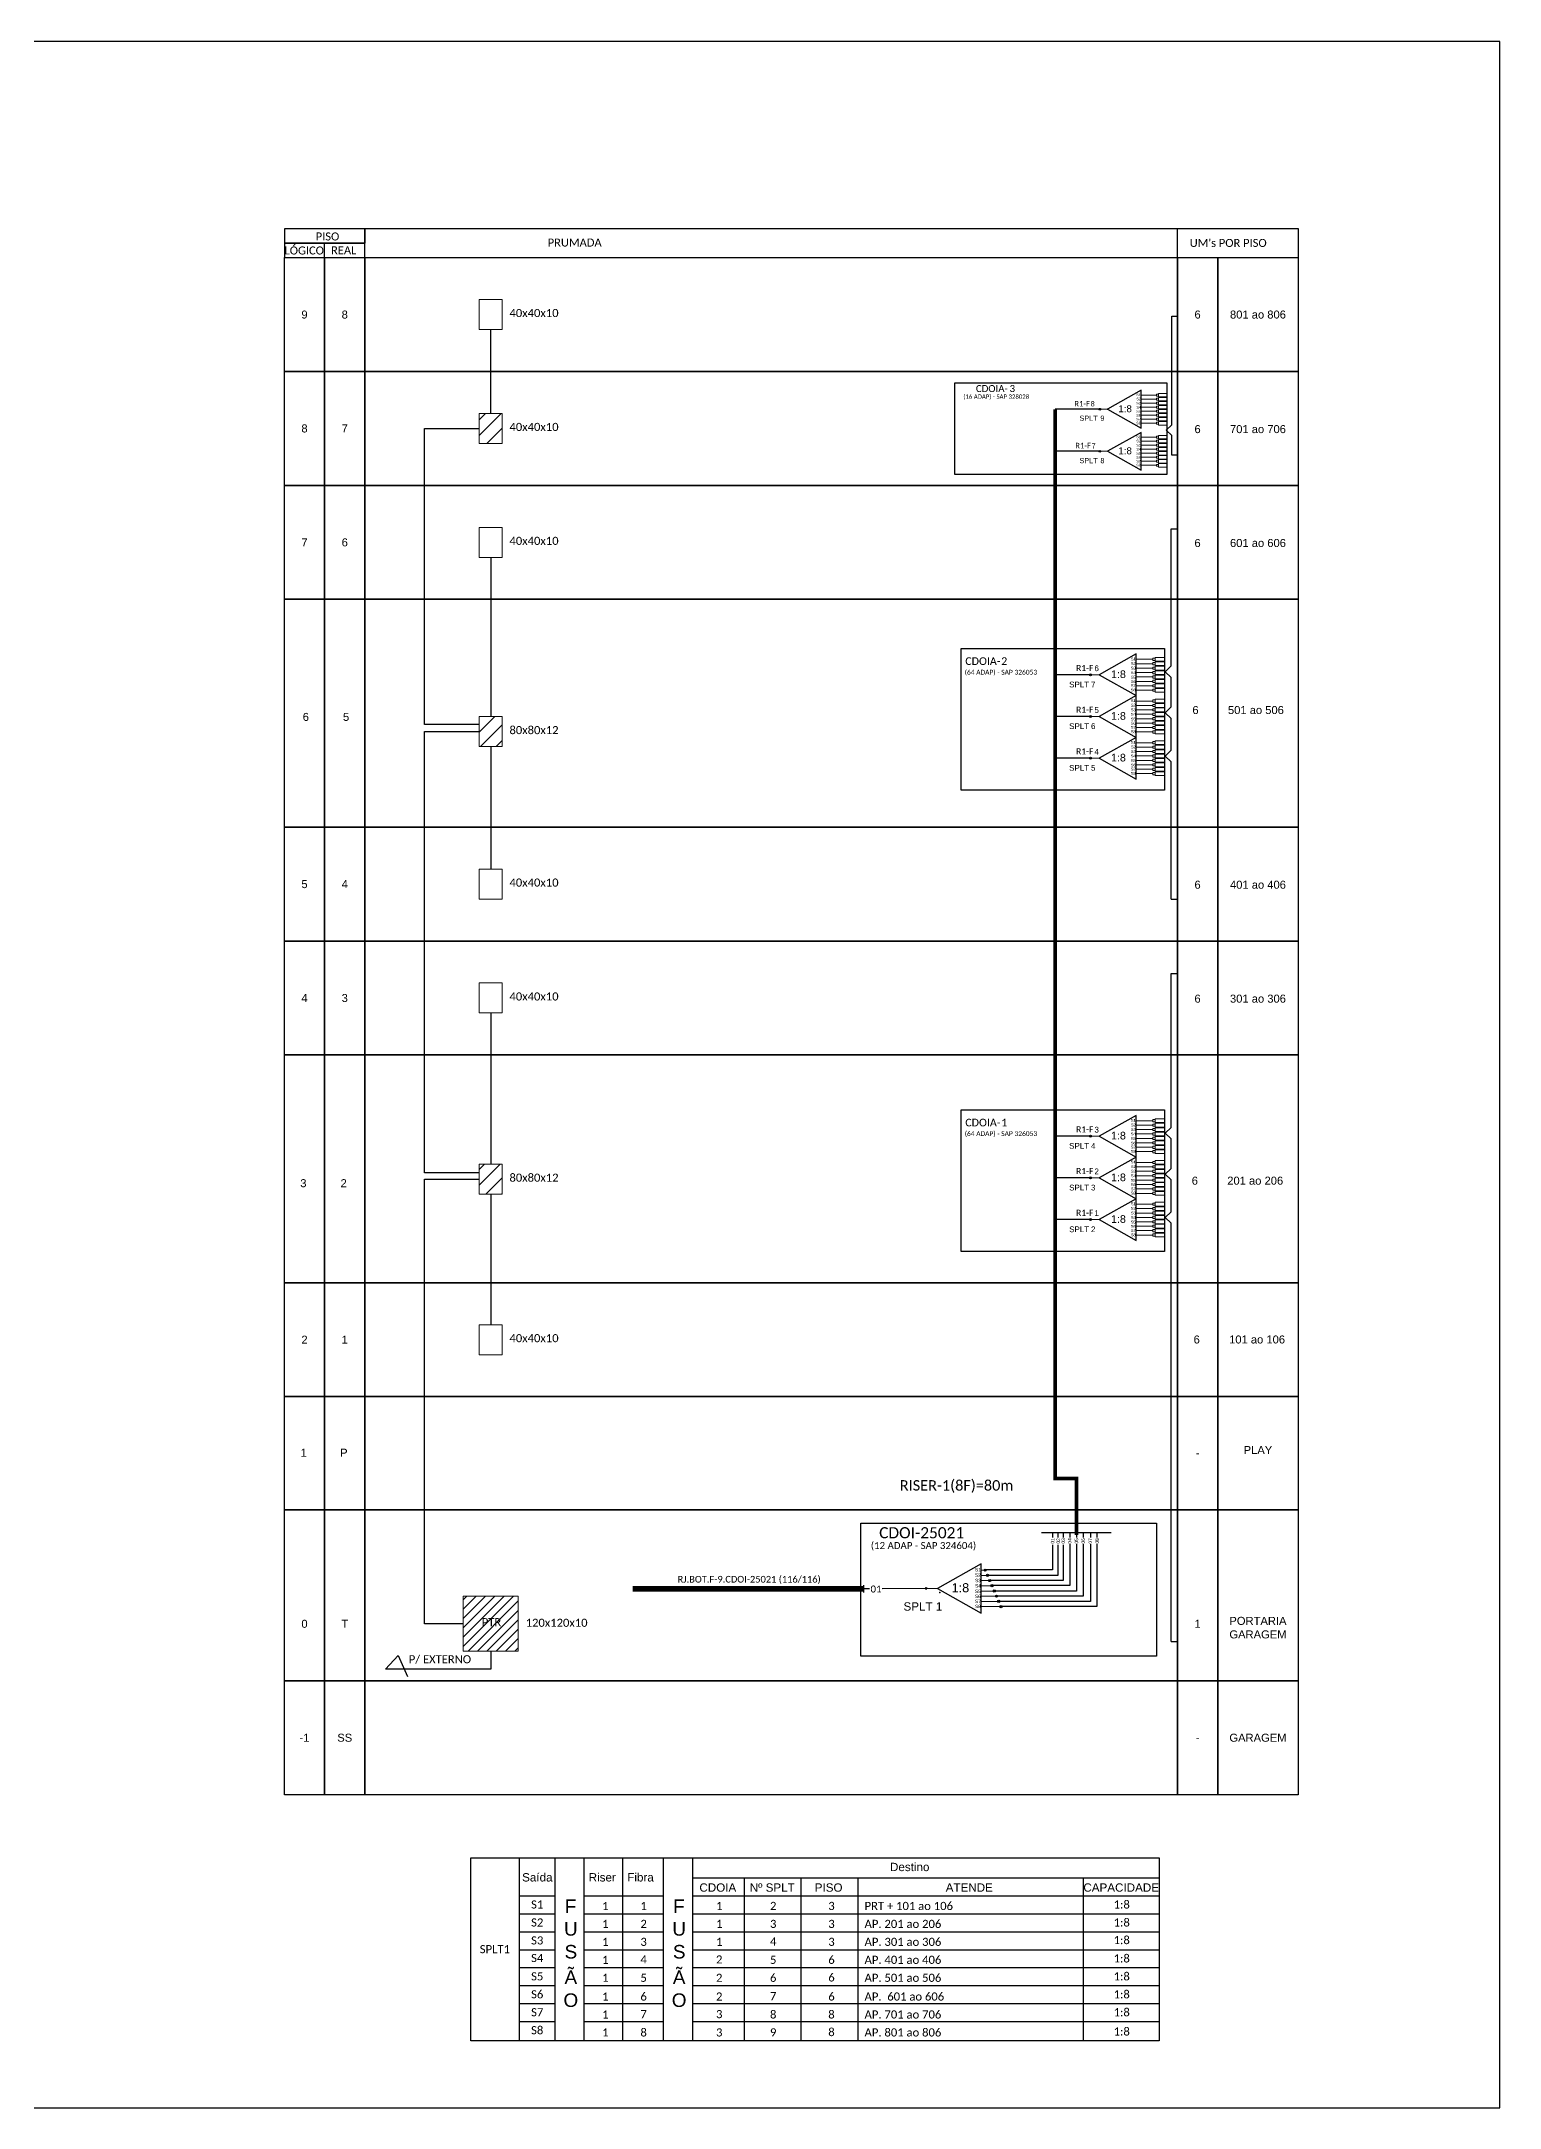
# Model space of a CAD drawing. Extents: x -89 to 749, y 705 to 1299.
# Drawn here: x 330 to 749, y 705 to 1299 of the extents above; entities that cross this region are included whole.
import ezdxf
from ezdxf.enums import TextEntityAlignment as Align

# ---------------------------------------------------------------- set-up
doc = ezdxf.new("R2010")
doc.units = 0
doc.styles.add('ARIAL', font='arial.ttf')
doc.styles.add('WMF-Calibri0', font='calibri.ttf')

# ---------------------------------------------------------------- blocks, each defined once
blk = doc.blocks.new('SPLT_1-8_SC-APC')
at = {"color": 1}
blk.add_lwpolyline([(-7.37, -2.1), (-17.04, -7.55), (-7.37, -13), (-7.37, -2.1)], dxfattribs=at)
at = {"color": 3, "lineweight": 0}
for points in [[(-2.99, -3.51), (-7.37, -3.51)], [(-7.37, -4.66), (-2.99, -4.66)], [(-2.41, -3.02), (-2.41, -4)], [(-2.41, -3.02), (0, -3.02)], [(-2.41, -4), (0, -4)], [(-2.41, -4.17), (-2.41, -5.16)], [(-2.41, -4.17), (0, -4.17)], [(-2.41, -5.16), (0, -5.16)], [(-2.41, -5.32), (-2.41, -6.31)], [(-2.41, -5.32), (0, -5.32)], [(-7.37, -5.82), (-2.99, -5.82)], [(-7.37, -6.97), (-2.99, -6.97)], [(-7.37, -8.12), (-2.99, -8.12)], [(-7.37, -9.28), (-2.99, -9.28)], [(-7.37, -10.43), (-2.99, -10.43)], [(-2.41, -6.31), (0, -6.31)], [(-2.41, -6.48), (-2.41, -7.46)], [(-2.41, -6.48), (0, -6.48)], [(-2.41, -7.46), (0, -7.46)], [(-2.41, -7.63), (-2.41, -8.62)], [(-2.41, -7.63), (0, -7.63)], [(-2.41, -8.62), (0, -8.62)], [(-2.41, -8.78), (-2.41, -9.77)], [(-2.41, -8.78), (0, -8.78)], [(-2.41, -9.77), (0, -9.77)], [(-2.41, -9.94), (-2.41, -10.92)], [(-2.41, -9.94), (0, -9.94)], [(-7.37, -11.58), (-2.99, -11.58)], [(-2.41, -10.92), (0, -10.92)], [(-2.41, -11.09), (-2.41, -12.08)], [(-2.41, -11.09), (0, -11.09)], [(-2.41, -12.08), (0, -12.08)]]:
    blk.add_lwpolyline(points, dxfattribs=at)
for points in [[(-2.99, -3.22), (-2.41, -3.22), (-2.41, -3.8), (-2.99, -3.8)], [(-2.99, -4.38), (-2.41, -4.38), (-2.41, -4.95), (-2.99, -4.95)], [(-2.99, -5.53), (-2.41, -5.53), (-2.41, -6.1), (-2.99, -6.1)], [(-2.99, -6.68), (-2.41, -6.68), (-2.41, -7.26), (-2.99, -7.26)], [(-2.99, -7.84), (-2.41, -7.84), (-2.41, -8.41), (-2.99, -8.41)], [(-2.99, -8.99), (-2.41, -8.99), (-2.41, -9.56), (-2.99, -9.56)], [(-2.99, -10.14), (-2.41, -10.14), (-2.41, -10.72), (-2.99, -10.72)], [(-2.99, -11.3), (-2.41, -11.3), (-2.41, -11.87), (-2.99, -11.87)]]:
    blk.add_lwpolyline(points, close=True, dxfattribs=at)
at = {"color": 1, "lineweight": 0}
blk.add_lwpolyline([(-17.04, -7.55), (-19.26, -7.55)], dxfattribs=at)
at = {"color": 1, "style": 'ARIAL'}
for s, height, p in [('S1', 0.75, (-8.74, -3.78)), ('S2', 0.75, (-8.74, -4.97)), ('1:8', 2, (-13.91, -8.4)), ('S3', 0.75, (-8.74, -6.18)), ('S4', 0.75, (-8.74, -7.36)), ('S5', 0.75, (-8.74, -8.57)), ('S6', 0.75, (-8.74, -9.69)), ('S7', 0.75, (-8.74, -10.78)), ('S8', 0.75, (-8.74, -11.9))]:
    blk.add_text(s, height=height, dxfattribs=at).set_placement(p)
blk = doc.blocks.new('CDOI-12 ADAP SAP 05 ESQ')
at = {"color": 1}
blk.add_lwpolyline([(5016.02, -490.32), (5016.02, -490.32), (5016.02, -490.32), (4962.89, -490.32), (4962.89, -466.43), (4962.89, -466.43)], dxfattribs=at)
blk.add_lwpolyline([(4962.89, -466.43), (5016.02, -466.43), (5016.02, -490.32), (4962.89, -490.32)], close=True, dxfattribs=at)
blk = doc.blocks.new('SPLT_1-8_DIV_DIR')
h = blk.add_hatch(color=3)
h.dxf.hatch_style = 1
edge = h.paths.add_edge_path()
edge.add_arc((12.77, 4.04), 0.242, 0, 360)
h = blk.add_hatch(color=3)
h.dxf.hatch_style = 1
edge = h.paths.add_edge_path()
edge.add_arc((13.27, 2.88), 0.242, 0, 360)
h = blk.add_hatch(color=3)
h.dxf.hatch_style = 1
edge = h.paths.add_edge_path()
edge.add_arc((13.77, 1.73), 0.242, 0, 360)
h = blk.add_hatch(color=3)
h.dxf.hatch_style = 1
edge = h.paths.add_edge_path()
edge.add_arc((14.27, 0.58), 0.242, 0, 360)
h = blk.add_hatch(color=3)
h.dxf.hatch_style = 1
edge = h.paths.add_edge_path()
edge.add_arc((14.77, -0.58), 0.242, 0, 360)
h = blk.add_hatch(color=3)
h.dxf.hatch_style = 1
edge = h.paths.add_edge_path()
edge.add_arc((15.27, -1.73), 0.242, 0, 360)
h = blk.add_hatch(color=3)
h.dxf.hatch_style = 1
edge = h.paths.add_edge_path()
edge.add_arc((15.77, -2.88), 0.242, 0, 360)
h = blk.add_hatch(color=3)
h.dxf.hatch_style = 1
edge = h.paths.add_edge_path()
edge.add_arc((16.27, -4.04), 0.242, 0, 360)
at = {"color": 1}
blk.add_lwpolyline([(11.89, 5.45), (2.22, 0), (11.89, -5.45), (11.89, 5.45)], dxfattribs=at)
at = {"color": 1, "lineweight": 0}
blk.add_lwpolyline([(2.22, 0), (0, 0)], dxfattribs=at)
at = {"color": 7, "lineweight": 0}
for points in [[(12.77, 4.04), (11.89, 4.04)], [(11.89, 2.88), (13.27, 2.88)], [(11.89, 1.73), (13.77, 1.73)], [(11.89, 0.58), (14.27, 0.58)], [(11.89, -0.58), (14.77, -0.58)], [(11.89, -1.73), (15.27, -1.73)], [(11.89, -2.88), (15.77, -2.88)], [(11.89, -4.04), (16.27, -4.04)]]:
    blk.add_lwpolyline(points, dxfattribs=at)
at = {"color": 3}
for centre in [(12.77, 4.04), (13.27, 2.88), (13.77, 1.73), (14.27, 0.58), (14.77, -0.58), (15.27, -1.73), (15.77, -2.88), (16.27, -4.04)]:
    blk.add_circle(centre, 0.242, dxfattribs=at)
at = {"color": 1, "style": 'ARIAL'}
for s, height, p in [('1:8', 2, (5.35, -0.85)), ('S1', 0.75, (10.52, 3.77)), ('S2', 0.75, (10.52, 2.58)), ('S3', 0.75, (10.52, 1.37)), ('S4', 0.75, (10.52, 0.19)), ('S5', 0.75, (10.52, -1.02)), ('S6', 0.75, (10.52, -2.14)), ('S7', 0.75, (10.52, -3.24)), ('S8', 0.75, (10.52, -4.36))]:
    blk.add_text(s, height=height, dxfattribs=at).set_placement(p)

msp = doc.modelspace()

# ---------------------------------------------------------------- hatches: boundary and pattern name
h = msp.add_hatch()
h.set_pattern_fill('ANSI31', color=10, style=0)
h.set_pattern_definition([(45, (-536.7762, 49.3966), (-2.245064, 2.245064), [])])
h.paths.add_polyline_path([(462.5, 1192.05), (455.88, 1192.05), (455.88, 1183.43), (462.5, 1183.43)])
h.paths.add_polyline_path([(462.5, 1104.9), (455.88, 1104.9), (455.88, 1096.28), (462.5, 1096.28)])
h.paths.add_polyline_path([(462.5, 976.24), (455.88, 976.24), (455.88, 967.62), (462.5, 967.62)])
h.paths.add_polyline_path([(464.07, 1186.4), (479.27, 1186.4), (479.27, 1189.94), (464.07, 1189.94)], flags=9)
h.paths.add_polyline_path([(464.13, 1099.25), (479.19, 1099.25), (479.19, 1102.79), (464.13, 1102.79)], flags=9)
h.paths.add_polyline_path([(464.13, 970.59), (479.19, 970.59), (479.19, 974.13), (464.13, 974.13)], flags=9)
h = msp.add_hatch(color=3)
h.dxf.hatch_style = 1
edge = h.paths.add_edge_path()
edge.add_arc((634.27, 1193.26), 0.256, 0, 360)
h = msp.add_hatch(color=3)
h.dxf.hatch_style = 1
edge = h.paths.add_edge_path()
edge.add_arc((634.27, 1181.17), 0.256, 0, 360)
h = msp.add_hatch(color=3)
h.dxf.hatch_style = 1
edge = h.paths.add_edge_path()
edge.add_arc((631.62, 1116.92), 0.282, 0, 360)
h = msp.add_hatch(color=3)
h.dxf.hatch_style = 1
edge = h.paths.add_edge_path()
edge.add_arc((631.62, 1104.94), 0.282, 0, 360)
h = msp.add_hatch(color=3)
h.dxf.hatch_style = 1
edge = h.paths.add_edge_path()
edge.add_arc((631.62, 1092.95), 0.282, 0, 360)
h = msp.add_hatch(color=3)
h.dxf.hatch_style = 1
edge = h.paths.add_edge_path()
edge.add_arc((631.62, 984.29), 0.282, 0, 360)
h = msp.add_hatch(color=3)
h.dxf.hatch_style = 1
edge = h.paths.add_edge_path()
edge.add_arc((631.62, 972.3), 0.282, 0, 360)
h = msp.add_hatch(color=3)
h.dxf.hatch_style = 1
edge = h.paths.add_edge_path()
edge.add_arc((631.62, 960.31), 0.282, 0, 360)
h = msp.add_hatch()
h.set_pattern_fill('ANSI31', color=1, scale=0.6)
h.set_pattern_definition([(45, (-18.8884, 3484.426), (-1.3470384, 1.3470384), [])])
h.paths.add_polyline_path([(467.1, 852.02), (451.29, 852.02), (451.29, 836.21), (467.1, 836.21)])
h.paths.add_polyline_path([(456.03, 842.84), (462.83, 842.84), (462.83, 846.32), (456.03, 846.32)], flags=24)
h = msp.add_hatch(color=3)
h.dxf.hatch_style = 1
edge = h.paths.add_edge_path()
edge.add_arc((584.32, 854.29), 0.41, 0, 360)

# ---------------------------------------------------------------- linework, layer by layer
at = {"color": 7}
for p, q in [((453.47, 776.83), (651.35, 776.83)), ((453.47, 724.25), (453.47, 776.83)), ((467.34, 776.83), (467.34, 724.25)), ((477.59, 776.83), (477.59, 724.25)), ((486.01, 724.25), (486.01, 776.83)), ((497.01, 776.83), (497.01, 724.25)), ((508.73, 776.83), (508.73, 724.25)), ((517.16, 776.83), (517.16, 724.25)), ((651.35, 776.83), (651.35, 724.25)), ((517.16, 771.09), (651.35, 771.09)), ((532, 771.09), (532, 724.25)), ((548.36, 771.09), (548.36, 724.25)), ((564.68, 771.09), (564.68, 724.25)), ((629.51, 771.09), (629.51, 724.25)), ((467.34, 765.93), (477.59, 765.93)), ((467.34, 760.76), (477.59, 760.76)), ((486.01, 765.93), (508.73, 765.93)), ((486.01, 760.76), (508.73, 760.76)), ((517.16, 765.93), (651.35, 765.93)), ((517.16, 760.76), (651.35, 760.76)), ((467.34, 755.6), (477.59, 755.6)), ((486.01, 755.6), (508.73, 755.6)), ((517.16, 755.6), (651.35, 755.6)), ((467.34, 750.44), (477.59, 750.44)), ((486.01, 750.44), (508.73, 750.44)), ((517.16, 750.44), (651.35, 750.44)), ((467.34, 745.28), (477.59, 745.28)), ((486.01, 745.28), (508.73, 745.28)), ((517.16, 745.28), (651.35, 745.28)), ((467.34, 740.11), (477.59, 740.11)), ((486.01, 740.11), (508.73, 740.11)), ((517.16, 740.11), (651.35, 740.11)), ((467.34, 734.95), (477.59, 734.95)), ((486.01, 734.95), (508.73, 734.95)), ((517.16, 734.95), (651.35, 734.95)), ((467.34, 729.79), (477.59, 729.79)), ((486.01, 729.79), (508.73, 729.79)), ((517.16, 729.79), (651.35, 729.79)), ((651.35, 724.25), (453.47, 724.25))]:
    msp.add_line(p, q, dxfattribs=at)
for points in [[(-89.32, 705.02), (749.25, 705.02), (749.25, 1299.02), (-89.32, 1299.02), (-89.32, 705.02)], [(422.99, 1236.85), (691.36, 1236.85), (691.36, 1245.08), (422.99, 1245.08), (422.99, 1245.08), (422.99, 1240.97)], [(656.6, 1236.85), (656.6, 1245.08)], [(411.41, 1236.85), (411.41, 1240.97)]]:
    msp.add_lwpolyline(points)
for points in [[(399.84, 1240.97), (422.99, 1240.97), (422.99, 1245.08), (399.84, 1245.08)], [(399.84, 1236.85), (422.99, 1236.85), (422.99, 1240.97), (399.84, 1240.97)]]:
    msp.add_lwpolyline(points, close=True)
for points in [[(399.84, 1236.85), (411.41, 1236.85), (411.41, 1204.11), (399.84, 1204.11)], [(411.41, 1236.85), (422.99, 1236.85), (422.99, 1204.11), (411.41, 1204.11)], [(422.99, 1236.85), (656.6, 1236.85), (656.6, 1204.11), (422.99, 1204.11)], [(656.6, 1236.85), (668.17, 1236.85), (668.17, 1204.11), (656.6, 1204.11)], [(668.17, 1236.85), (691.32, 1236.85), (691.32, 1204.11), (668.17, 1204.11)], [(399.84, 1204.11), (411.41, 1204.11), (411.41, 1171.37), (399.84, 1171.37)], [(411.41, 1204.11), (422.99, 1204.11), (422.99, 1171.37), (411.41, 1171.37)], [(422.99, 1204.11), (656.6, 1204.11), (656.6, 1171.37), (422.99, 1171.37)], [(656.6, 1204.11), (668.17, 1204.11), (668.17, 1171.37), (656.6, 1171.37)], [(668.17, 1204.11), (691.32, 1204.11), (691.32, 1171.37), (668.17, 1171.37)], [(399.84, 1171.37), (411.41, 1171.37), (411.41, 1138.62), (399.84, 1138.62)], [(411.41, 1171.37), (422.99, 1171.37), (422.99, 1138.62), (411.41, 1138.62)], [(422.99, 1171.37), (656.6, 1171.37), (656.6, 1138.62), (422.99, 1138.62)], [(656.6, 1171.37), (668.17, 1171.37), (668.17, 1138.62), (656.6, 1138.62)], [(668.17, 1171.37), (691.32, 1171.37), (691.32, 1138.62), (668.17, 1138.62)], [(399.84, 1138.62), (411.41, 1138.62), (411.41, 1073.13), (399.84, 1073.13)], [(411.41, 1138.62), (422.99, 1138.62), (422.99, 1073.13), (411.41, 1073.13)], [(422.99, 1138.62), (656.6, 1138.62), (656.6, 1073.13), (422.99, 1073.13)], [(656.6, 1138.62), (668.17, 1138.62), (668.17, 1073.13), (656.6, 1073.13)], [(668.17, 1138.62), (691.32, 1138.62), (691.32, 1073.13), (668.17, 1073.13)], [(399.84, 1073.13), (411.41, 1073.13), (411.41, 1040.39), (399.84, 1040.39)], [(411.41, 1073.13), (422.99, 1073.13), (422.99, 1040.39), (411.41, 1040.39)], [(422.99, 1073.13), (656.6, 1073.13), (656.6, 1040.39), (422.99, 1040.39)], [(656.6, 1073.13), (668.17, 1073.13), (668.17, 1040.39), (656.6, 1040.39)], [(668.17, 1073.13), (691.32, 1073.13), (691.32, 1040.39), (668.17, 1040.39)], [(399.84, 1040.39), (411.41, 1040.39), (411.41, 1007.65), (399.84, 1007.65)], [(411.41, 1040.39), (422.99, 1040.39), (422.99, 1007.65), (411.41, 1007.65)], [(422.99, 1040.39), (656.6, 1040.39), (656.6, 1007.65), (422.99, 1007.65)], [(656.6, 1040.39), (668.17, 1040.39), (668.17, 1007.65), (656.6, 1007.65)], [(668.17, 1040.39), (691.32, 1040.39), (691.32, 1007.65), (668.17, 1007.65)], [(399.84, 1007.65), (411.41, 1007.65), (411.41, 942.16), (399.84, 942.16)], [(411.41, 1007.65), (422.99, 1007.65), (422.99, 942.16), (411.41, 942.16)], [(422.99, 1007.65), (656.6, 1007.65), (656.6, 942.16), (422.99, 942.16)], [(656.6, 1007.65), (668.17, 1007.65), (668.17, 942.16), (656.6, 942.16)], [(668.17, 1007.65), (691.32, 1007.65), (691.32, 942.16), (668.17, 942.16)], [(399.84, 942.16), (411.41, 942.16), (411.41, 909.42), (399.84, 909.42)], [(411.41, 942.16), (422.99, 942.16), (422.99, 909.42), (411.41, 909.42)], [(422.99, 942.16), (656.6, 942.16), (656.6, 909.42), (422.99, 909.42)], [(656.6, 942.16), (668.17, 942.16), (668.17, 909.42), (656.6, 909.42)], [(668.17, 942.16), (691.32, 942.16), (691.32, 909.42), (668.17, 909.42)], [(399.84, 909.42), (411.41, 909.42), (411.41, 876.86), (399.84, 876.86)], [(411.41, 909.42), (422.99, 909.42), (422.99, 876.86), (411.41, 876.86)], [(422.99, 909.42), (656.6, 909.42), (656.6, 876.86), (422.99, 876.86)], [(656.6, 909.42), (668.17, 909.42), (668.17, 876.86), (656.6, 876.86)], [(668.17, 909.42), (691.32, 909.42), (691.32, 876.86), (668.17, 876.86)], [(399.84, 876.86), (411.41, 876.86), (411.41, 827.74), (399.84, 827.74)], [(411.41, 876.86), (422.99, 876.86), (422.99, 827.74), (411.41, 827.74)], [(422.99, 876.86), (656.6, 876.86), (656.6, 827.74), (422.99, 827.74)], [(656.6, 876.86), (668.17, 876.86), (668.17, 827.74), (656.6, 827.74)], [(668.17, 876.86), (691.32, 876.86), (691.32, 827.74), (668.17, 827.74)], [(399.84, 827.74), (411.41, 827.74), (411.41, 795), (399.84, 795)], [(411.41, 827.74), (422.99, 827.74), (422.99, 795), (411.41, 795)], [(422.99, 827.74), (656.6, 827.74), (656.6, 795), (422.99, 795)], [(656.6, 827.74), (668.17, 827.74), (668.17, 795), (656.6, 795)], [(668.17, 827.74), (691.32, 827.74), (691.32, 795), (668.17, 795)]]:
    msp.add_lwpolyline(points, close=True, dxfattribs=at)
at = {"color": 0, "lineweight": 0}
for points in [[(455.88, 1224.79), (462.5, 1224.79), (462.5, 1216.17), (455.88, 1216.17)], [(455.88, 1159.3), (462.5, 1159.3), (462.5, 1150.68), (455.88, 1150.68)], [(455.88, 1061.07), (462.5, 1061.07), (462.5, 1052.45), (455.88, 1052.45)], [(455.88, 1028.33), (462.5, 1028.33), (462.5, 1019.71), (455.88, 1019.71)], [(455.88, 930.1), (462.5, 930.1), (462.5, 921.48), (455.88, 921.48)]]:
    msp.add_lwpolyline(points, close=True, dxfattribs=at)
at = {"color": 3}
for points in [[(656.6, 1180.08), (654.95, 1180.08), (654.95, 1185.74), (653.38, 1187.25), (654.95, 1188.76), (654.95, 1220.04), (656.6, 1220.04)], [(459.19, 1192.05), (459.19, 1216.17)], [(455.88, 1102.64), (440.11, 1102.64), (440.11, 1187.74), (455.88, 1187.74)], [(654.79, 1113.88), (654.79, 1116.15), (653.06, 1117.81), (654.79, 1119.47), (654.79, 1158.93), (656.6, 1158.93)], [(459.19, 1150.68), (459.19, 1104.9)], [(654.79, 1098.13), (654.78, 1104.35), (653.06, 1106.01), (654.78, 1107.67), (654.78, 1113.88), (654.79, 1113.88)], [(455.88, 973.71), (440.11, 973.71), (440.11, 1100.59), (455.88, 1100.59)], [(459.19, 1096.28), (459.19, 1061.07)], [(654.79, 1052.44), (654.79, 1091.89), (653.06, 1093.55), (654.79, 1095.21), (654.79, 1098.13)], [(654.79, 1052.44), (656.6, 1052.44)], [(654.79, 981.24), (654.79, 983.52), (653.06, 985.17), (654.79, 986.83), (654.79, 1031.09), (656.6, 1031.09)], [(459.19, 1019.71), (459.19, 976.24)], [(654.79, 965.49), (654.78, 971.72), (653.06, 973.37), (654.78, 975.03), (654.78, 981.24), (654.79, 981.24)], [(451.29, 844.12), (440.11, 844.12), (440.11, 971.93), (455.88, 971.93)], [(459.19, 967.62), (459.19, 930.1)], [(654.79, 839.03), (654.79, 959.26), (653.06, 960.91), (654.79, 962.57), (654.79, 965.49)], [(568.1, 854.16), (566.32, 854.16)], [(584.73, 854.3), (571.72, 854.17)], [(654.79, 839.03), (656.6, 839.03)], [(459.19, 836.21), (459.19, 831.12), (428.87, 831.12), (432.54, 835), (435.2, 828.95)]]:
    msp.add_lwpolyline(points, dxfattribs=at)
at = {"color": 1}
for points in [[(653.53, 1176.92), (653.53, 1176.92), (653.53, 1174.54), (592.56, 1174.54), (592.56, 1200.81), (600.4, 1200.81)], [(566.32, 855.21), (566.32, 853.11)]]:
    msp.add_lwpolyline(points, dxfattribs=at)
for points in [[(592.56, 1200.81), (653.53, 1200.81), (653.53, 1174.54), (592.56, 1174.54)], [(594.4, 1124.52), (652.84, 1124.52), (652.84, 1083.78), (594.4, 1083.78)], [(594.4, 991.88), (652.84, 991.88), (652.84, 951.14), (594.4, 951.14)]]:
    msp.add_lwpolyline(points, close=True, dxfattribs=at)
at = {"color": 1, "lineweight": 0}
for points in [[(455.88, 1192.05), (462.5, 1192.05), (462.5, 1183.43), (455.88, 1183.43)], [(455.88, 1104.9), (462.5, 1104.9), (462.5, 1096.28), (455.88, 1096.28)], [(455.88, 976.24), (462.5, 976.24), (462.5, 967.62), (455.88, 967.62)], [(451.29, 852.02), (467.1, 852.02), (467.1, 836.21), (451.29, 836.21)]]:
    msp.add_lwpolyline(points, close=True, dxfattribs=at)
at = {"color": 5, "const_width": 1.1}
msp.add_lwpolyline([(627.6, 869.66), (627.6, 885.9), (621.44, 885.9), (621.44, 1193.26)], dxfattribs=at)
at = {"color": 5}
for points in [[(634.27, 1193.26), (621.44, 1193.26)], [(634.27, 1181.17), (621.44, 1181.17)], [(631.62, 1116.92), (621.44, 1116.92)], [(631.62, 1104.94), (621.44, 1104.94)], [(631.62, 1092.95), (621.44, 1092.95)], [(631.62, 984.29), (621.44, 984.29)], [(631.62, 972.3), (621.44, 972.3)], [(631.62, 960.31), (621.44, 960.31)], [(617.49, 870.39), (637.53, 870.39)], [(620.71, 870.39), (620.71, 868.94)], [(622.24, 870.39), (622.24, 868.94)], [(623.77, 870.39), (623.77, 868.94)], [(625.69, 870.39), (625.69, 868.91)], [(627.6, 870.39), (627.6, 868.92)], [(629.52, 870.39), (629.52, 868.91)], [(631.6, 870.39), (631.6, 868.91)], [(633.47, 870.39), (633.47, 868.92)], [(620.71, 866.79), (620.68, 859.6), (601.64, 859.6)], [(622.24, 866.79), (622.24, 858.05), (602.29, 858.05)], [(623.77, 866.79), (623.77, 856.56), (602.94, 856.56)], [(625.69, 866.99), (625.69, 855.09), (603.59, 855.09)], [(627.6, 866.99), (627.6, 853.54), (604.24, 853.54)], [(629.52, 866.99), (629.52, 852.04), (604.89, 852.04)], [(631.6, 866.99), (631.59, 850.56), (605.54, 850.56)], [(633.47, 866.99), (633.47, 849.05), (606.19, 849.05)], [(601.02, 859.6), (601.01, 859.6)]]:
    msp.add_lwpolyline(points, dxfattribs=at)
at = {"color": 1, "const_width": 1.6}
msp.add_lwpolyline([(499.98, 854.17), (566.32, 854.16)], dxfattribs=at)
at = {"color": 3}
for centre, radius in [((634.27, 1193.26), 0.256), ((634.27, 1181.17), 0.256), ((631.62, 1116.92), 0.282), ((631.62, 1104.94), 0.282), ((631.62, 1092.95), 0.282), ((631.62, 984.29), 0.282), ((631.62, 972.3), 0.282), ((631.62, 960.31), 0.282)]:
    msp.add_circle(centre, radius, dxfattribs=at)
for p in [(636.49, 1193.26), (588.29, 853.11)]:
    msp.add_point(p)
at = {"color": 7}
for p in [(399.84, 1171.37), (399.84, 1138.62), (399.84, 1073.13), (399.84, 1040.39), (399.84, 1007.65), (399.84, 942.16), (399.84, 909.42), (399.84, 876.86), (399.84, 827.74)]:
    msp.add_point(p, dxfattribs=at)

# ---------------------------------------------------------------- block references
at = {"color": 3}
for p in [(653.53, 1200.81), (653.53, 1188.72)]:
    msp.add_blockref('SPLT_1-8_SC-APC', p, dxfattribs=at)
at = {"color": 3, "xscale": 1.1, "yscale": 1.1, "zscale": 1.1}
for p in [(652.81, 1125.23), (652.81, 1113.24), (652.81, 1101.25), (652.81, 992.59), (652.81, 980.6), (652.81, 968.61)]:
    msp.add_blockref('SPLT_1-8_SC-APC', p, dxfattribs=at)
for name, p, xscale, yscale, zscale in [('CDOI-12 ADAP SAP 05 ESQ', (-7375.06, 1619.29), 1.6, 1.6, 1.6), ('SPLT_1-8_DIV_DIR', (584.73, 854.3), 1.3, 1.3, 1.3)]:
    msp.add_blockref(name, p, dxfattribs=dict(xscale=xscale, yscale=yscale, zscale=zscale))

# ---------------------------------------------------------------- texts
at = {"style": 'WMF-Calibri0'}
for s, height, p in [('     PISO', 2.3, (404.8, 1241.78)), ('PRUMADA', 2.3, (475.55, 1240.03)), ("UM's POR PISO", 2.3, (660.13, 1239.92)), ('  LÓGICO', 2.3, (398.26, 1237.75)), ('    REAL', 2.3, (410.02, 1237.8)), ('40x40x10', 2.317, (464.56, 1219.76)), ('40x40x10', 2.317, (464.56, 1154.27)), ('40x40x10', 2.317, (464.56, 1056.04)), ('40x40x10', 2.317, (464.56, 1023.3)), ('40x40x10', 2.317, (464.56, 925.07)), ('01', 2, (568.37, 853.12)), ('PTR', 2.317, (456.6, 843.43)), ('120x120x10', 2.317, (469.23, 843.26)), ('P/ EXTERNO', 2.317, (435.61, 832.77))]:
    msp.add_text(s, height=height, dxfattribs=at).set_placement(p)
at = {"color": 7, "style": 'ARIAL'}
for s, height, p in [('9', 2.3, (405.63, 1220.48)), ('8', 2.3, (417.2, 1220.48)), ('6', 2.3, (662.39, 1220.48)), ('801 ao 806', 2.3, (679.75, 1220.48)), ('8', 2.3, (405.63, 1187.74)), ('7', 2.3, (417.2, 1187.74)), ('6', 2.3, (662.39, 1187.55)), ('701 ao 706', 2.3, (679.75, 1187.55)), ('7', 2.3, (405.63, 1154.99)), ('6', 2.3, (417.2, 1154.99)), ('6', 2.3, (662.39, 1154.81)), ('601 ao 606', 2.3, (679.75, 1154.81)), ('6', 2.3, (406.02, 1104.82)), ('5', 2.3, (417.59, 1104.82)), ('6', 2.3, (661.8, 1106.79)), ('501 ao 506', 2.3, (679.16, 1106.79)), ('5', 2.3, (405.63, 1056.76)), ('4', 2.3, (417.2, 1056.76)), ('6', 2.3, (662.39, 1056.58)), ('401 ao 406', 2.3, (679.75, 1056.58)), ('4', 2.3, (405.63, 1024.02)), ('3', 2.3, (417.2, 1024.02)), ('6', 2.3, (662.39, 1023.83)), ('301 ao 306', 2.3, (679.75, 1023.83)), ('3', 2.3, (405.31, 970.78)), ('2', 2.3, (416.89, 970.78)), ('6', 2.3, (661.6, 971.5)), ('201 ao 206', 2.3, (678.96, 971.5)), ('2', 2.3, (405.63, 925.79)), ('1', 2.3, (417.2, 925.79)), ('6', 2.3, (662.14, 925.85)), ('101 ao 106', 2.3, (679.5, 925.85)), ('1', 2.3, (405.38, 893.3)), ('P', 2.3, (416.95, 893.3)), ('-', 2.3, (662.39, 893.23)), ('PLAY', 2.3, (679.75, 894.07)), ('0', 2.3, (405.63, 844.12)), ('T', 2.3, (417.2, 844.12)), ('1', 2.3, (662.39, 844.12)), ('PORTARIA', 2.3, (679.75, 844.96)), ('GARAGEM', 2.3, (679.75, 841.07)), ('-1', 2.3, (405.63, 811.37)), ('SS', 2.3, (417.2, 811.37)), ('-', 2.3, (662.39, 811.37)), ('GARAGEM', 2.3, (679.75, 811.37)), ('Saída', 2.394, (472.57, 771.24)), ('Riser', 2.394, (491.24, 771.24)), ('Fibra', 2.394, (502.24, 771.24)), ('Destino', 2.394, (579.63, 774.22)), ('CDOIA', 2.394, (524.46, 768.3)), ('Nº SPLT', 2.394, (540.11, 768.3)), ('PISO', 2.394, (556.32, 768.3)), ('ATENDE', 2.394, (596.76, 768.3)), ('CAPACIDADE', 2.394, (640.43, 768.3))]:
    msp.add_text(s, height=height, dxfattribs=at).set_placement(p, align=Align.MIDDLE_CENTER)
at = {"color": 1, "style": 'WMF-Calibri0'}
for s, height, p in [('CDOIA-', 2, (598.66, 1198.2)), ('3', 2, (608.34, 1198.2)), ('40x40x10', 2.317, (464.56, 1187.02)), ('CDOIA-', 2.2, (595.61, 1119.75)), ('80x80x12', 2.317, (464.56, 1099.87)), ('CDOIA-', 2.2, (595.61, 987.11)), ('80x80x12', 2.317, (464.56, 971.21)), ('CDOI-25021', 3.2, (570.85, 868.69)), ('RJ.BOT.F-9.CDOI-25021 (116/116)', 1.92, (512.9, 855.97))]:
    msp.add_text(s, height=height, dxfattribs=at).set_placement(p)
for s, height, p in [('(16 ADAP) - SAP 328028', 1.25, (604.51, 1196.27)), ('(64 ADAP) - SAP 326053', 1.375, (605.86, 1116.98)), ('(64 ADAP) - SAP 326053', 1.375, (605.86, 984.34)), ('(12 ADAP - SAP 324604)', 2, (583.59, 865.61))]:
    msp.add_text(s, height=height, dxfattribs=at).set_placement(p, align=Align.CENTER)
at = {"color": 5, "style": 'WMF-Calibri0'}
for s, height, p in [('R1-F', 1.6, (626.95, 1194.05)), ('R1-F', 1.6, (627.22, 1182.01)), ('R1-F', 1.76, (627.47, 1118)), ('R1-F', 1.76, (627.47, 1106.02)), ('R1-F', 1.76, (627.47, 1094.03)), ('R1-F', 1.76, (627.47, 985.37)), ('R1-F', 1.76, (627.47, 973.38)), ('R1-F', 1.76, (627.47, 961.39)), ('RISER-1(8F)=80m', 3, (576.78, 882.41))]:
    msp.add_text(s, height=height, dxfattribs=at).set_placement(p)
at = {"color": 5, "style": 'ARIAL'}
for s, height, p in [('8', 1.5, (632.23, 1194.08)), ('7', 1.5, (632.5, 1181.97)), ('6', 1.65, (633.38, 1117.97)), ('5', 1.65, (633.38, 1105.98)), ('4', 1.65, (633.38, 1093.99)), ('3', 1.65, (633.38, 985.33)), ('2', 1.65, (633.38, 973.34)), ('1', 1.65, (633.38, 961.36))]:
    msp.add_text(s, height=height, dxfattribs=at).set_placement(p, align=Align.CENTER)
at = {"color": 7, "style": 'ARIAL'}
for s, height, p in [('SPLT', 1.5, (631.05, 1189.93)), ('9', 1.5, (635.04, 1189.93)), ('SPLT', 1.5, (631.05, 1177.75)), ('8', 1.5, (635.04, 1177.75)), ('SPLT', 1.65, (628.35, 1113.31)), ('7', 1.65, (632.39, 1113.31)), ('SPLT', 1.65, (628.35, 1101.33)), ('6', 1.65, (632.39, 1101.33)), ('SPLT', 1.65, (628.35, 1089.34)), ('5', 1.65, (632.39, 1089.34)), ('SPLT', 1.65, (628.35, 980.68)), ('4', 1.65, (632.39, 980.68)), ('SPLT', 1.65, (628.35, 968.69)), ('3', 1.65, (632.39, 968.69)), ('SPLT', 1.65, (628.35, 956.7)), ('2', 1.65, (632.39, 956.7))]:
    msp.add_text(s, height=height, dxfattribs=at).set_placement(p, align=Align.CENTER)
at = {"color": 7}
for s, height, style, p in [('2', 2.2, 'WMF-Calibri0', (605.93, 1119.75)), ('1', 2.2, 'WMF-Calibri0', (605.93, 987.11)), ('SPLT 1', 2.4, 'ARIAL', (577.84, 847.9)), ('1', 2.33, 'WMF-Calibri0', (491.21, 761.85)), ('1', 2.33, 'WMF-Calibri0', (502.21, 761.85)), ('1', 2.33, 'WMF-Calibri0', (523.94, 761.85)), ('2', 2.33, 'WMF-Calibri0', (539.46, 761.85)), ('3', 2.33, 'WMF-Calibri0', (556.22, 761.85)), ('PRT + 101 ao 106', 2.3321, 'WMF-Calibri0', (566.64, 761.85)), ('1', 2.33, 'WMF-Calibri0', (491.21, 756.69)), ('2', 2.33, 'WMF-Calibri0', (502.21, 756.69)), ('1', 2.33, 'WMF-Calibri0', (523.94, 756.69)), ('3', 2.33, 'WMF-Calibri0', (539.46, 756.69)), ('3', 2.33, 'WMF-Calibri0', (556.22, 756.69)), ('AP. 201 ao 206', 2.3321, 'WMF-Calibri0', (566.64, 756.69)), ('1', 2.33, 'WMF-Calibri0', (491.21, 751.53)), ('1', 2.33, 'WMF-Calibri0', (491.21, 746.36)), ('4', 2.33, 'WMF-Calibri0', (502.21, 746.47)), ('3', 2.33, 'WMF-Calibri0', (502.21, 751.53)), ('2', 2.33, 'WMF-Calibri0', (523.94, 746.47)), ('1', 2.33, 'WMF-Calibri0', (523.94, 751.53)), ('4', 2.33, 'WMF-Calibri0', (539.46, 751.63)), ('5', 2.33, 'WMF-Calibri0', (539.46, 746.36)), ('6', 2.33, 'WMF-Calibri0', (556.22, 746.36)), ('3', 2.33, 'WMF-Calibri0', (556.22, 751.53)), ('AP. 301 ao 306 ', 2.3321, 'WMF-Calibri0', (566.64, 751.53)), ('AP. 401 ao 406', 2.3321, 'WMF-Calibri0', (566.64, 746.36)), ('1', 2.33, 'WMF-Calibri0', (491.21, 741.2)), ('5', 2.33, 'WMF-Calibri0', (502.21, 741.2)), ('2', 2.33, 'WMF-Calibri0', (523.94, 741.2)), ('6', 2.33, 'WMF-Calibri0', (539.46, 741.2)), ('6', 2.33, 'WMF-Calibri0', (556.22, 741.3)), ('AP. 501 ao 506', 2.3321, 'WMF-Calibri0', (566.64, 741.2)), ('1', 2.33, 'WMF-Calibri0', (491.21, 735.81)), ('6', 2.33, 'WMF-Calibri0', (502.21, 735.81)), ('2', 2.33, 'WMF-Calibri0', (523.94, 735.81)), ('7', 2.33, 'WMF-Calibri0', (539.46, 735.92)), ('6', 2.33, 'WMF-Calibri0', (556.22, 735.81)), ('AP.  601 ao 606', 2.3321, 'WMF-Calibri0', (566.64, 735.81)), ('1', 2.33, 'WMF-Calibri0', (491.21, 730.65)), ('7', 2.33, 'WMF-Calibri0', (502.21, 730.75)), ('3', 2.33, 'WMF-Calibri0', (523.94, 730.75)), ('8', 2.33, 'WMF-Calibri0', (539.46, 730.65)), ('8', 2.33, 'WMF-Calibri0', (556.22, 730.65)), ('AP. 701 ao 706', 2.3321, 'WMF-Calibri0', (566.64, 730.65)), ('1', 2.33, 'WMF-Calibri0', (491.21, 725.49)), ('8', 2.33, 'WMF-Calibri0', (502.21, 725.49)), ('3', 2.33, 'WMF-Calibri0', (523.94, 725.49)), ('9', 2.33, 'WMF-Calibri0', (539.46, 725.49)), ('8', 2.33, 'WMF-Calibri0', (556.22, 725.59)), ('AP. 801 ao 806', 2.3321, 'WMF-Calibri0', (566.64, 725.49))]:
    msp.add_text(s, height=height, dxfattribs=dict(at, style=style)).set_placement(p)
at = {"style": 'ARIAL'}
for s, p in [('01', (620.7, 867.95)), ('02', (622.32, 867.95)), ('03', (623.78, 867.95)), ('04', (625.62, 867.95)), ('05', (627.57, 867.95)), ('06', (629.49, 867.95)), ('07', (631.56, 867.95)), ('08', (633.51, 867.95))]:
    msp.add_text(s, height=0.992, rotation=90, dxfattribs=at).set_placement(p, align=Align.MIDDLE_CENTER)
at = {"color": 7, "linetype": 'Continuous', "style": 'ARIAL'}
for s, p in [('F', (480.44, 760.98)), ('F', (511.58, 760.98)), ('U', (480.24, 754.47)), ('U', (511.38, 754.47)), ('S', (480.4, 747.9)), ('S', (511.55, 747.9)), ('Ã', (480.38, 740.56)), ('Ã', (511.52, 740.56)), ('O', (480.08, 733.98)), ('O', (511.22, 733.98))]:
    msp.add_text(s, height=3.9, dxfattribs=at).set_placement(p)
at = {"color": 7, "lineweight": 0, "style": 'WMF-Calibri0', "flags": 8}
for tag, p, s in [('S1', (470.78, 762.26), 'S1'), ('1:8', (638.25, 762.26), '1:8'), ('S2', (470.78, 757.1), 'S2'), ('1:8', (638.25, 757.1), '1:8'), ('1:8', (638.25, 752.04), '1:8'), ('SPLT1', (456.02, 749.42), 'XX'), ('S3', (470.78, 751.94), 'S3'), ('S4', (470.78, 746.88), 'S4'), ('1:8', (638.25, 746.77), '1:8'), ('S5', (470.78, 741.61), 'S5'), ('1:8', (638.25, 741.61), '1:8'), ('S6', (470.78, 736.45), 'S6'), ('1:8', (638.25, 736.45), '1:8'), ('S7', (470.78, 731.29), 'S7'), ('1:8', (638.25, 731.29), '1:8'), ('S8', (470.78, 726.12), 'S8'), ('1:8', (638.25, 725.75), '1:8')]:
    msp.add_attdef(tag, p, s, height=2.332, dxfattribs=at)

doc.saveas('drawing.dxf')
